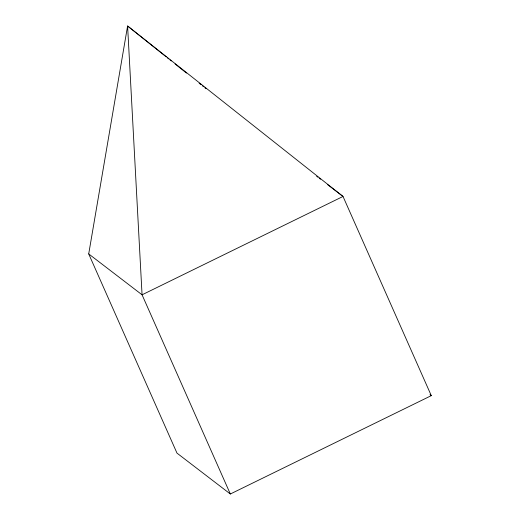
<?xml version="1.0" encoding="UTF-8"?>
<svg xmlns="http://www.w3.org/2000/svg" width="520" height="520" viewBox="0 0 520 520"><rect width="100%" height="100%" fill="white"/><g stroke="black" fill="none" stroke-linecap="round" stroke-linejoin="round"><path stroke-width="0.78" d="M88.712 253.922L127.595 26L343.018 196.456L431.288 395.649L230.334 494L176.982 453.115L88.712 253.922L142.064 294.808L230.334 494M316.667 176.261L317.947 177.249M319.235 178.237L320.522 179.218M327.594 184.639L343.018 196.456L142.064 294.808L127.595 26L166.212 56.875M430.007 394.667L431.288 395.649M167.479 57.889L168.747 58.903M170.014 59.911L171.281 60.925M175.078 63.96L186.472 73.073M199.134 83.194L201.032 84.715M202.3 85.728L203.567 86.736M204.834 87.75L206.096 88.764"/></g></svg>
